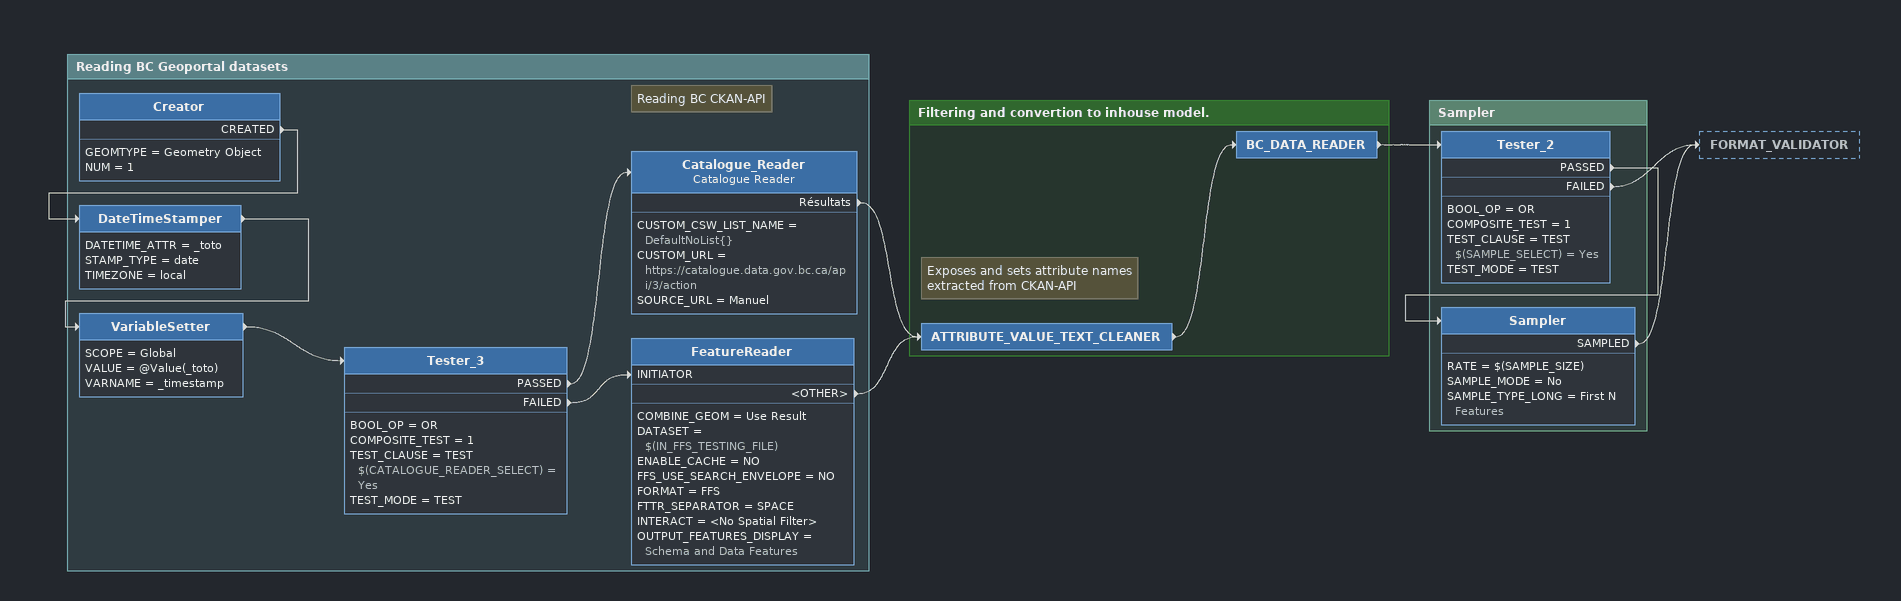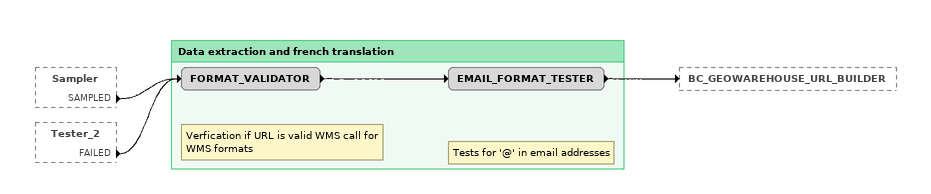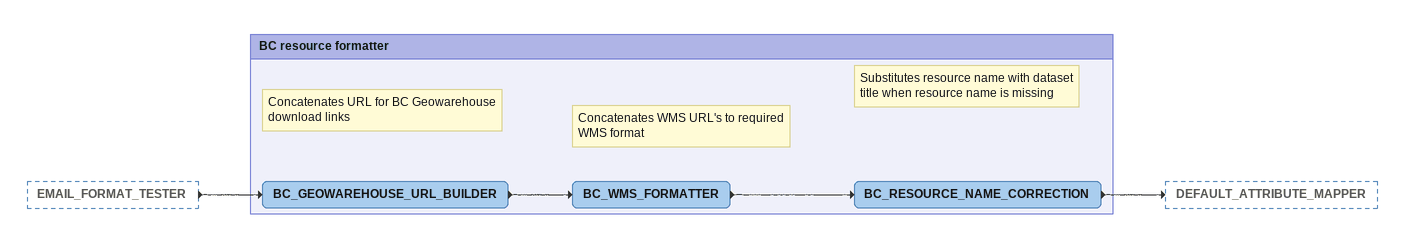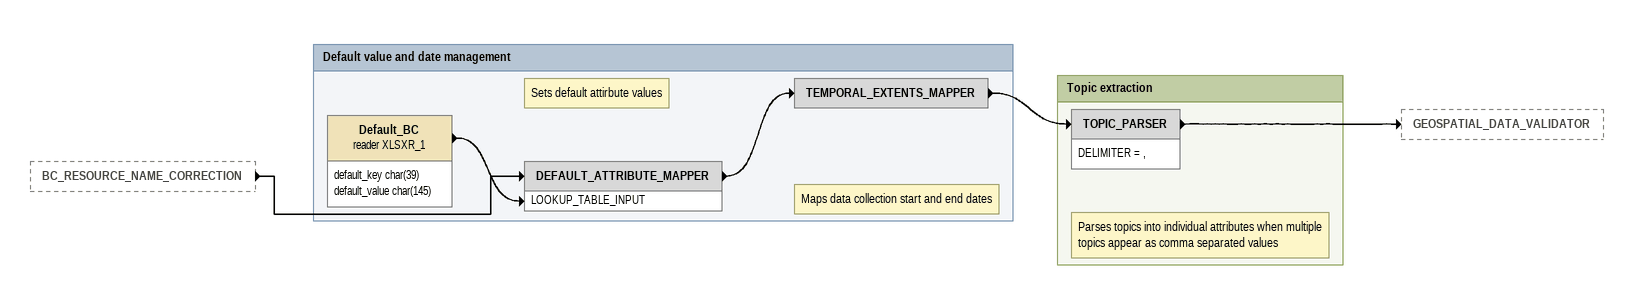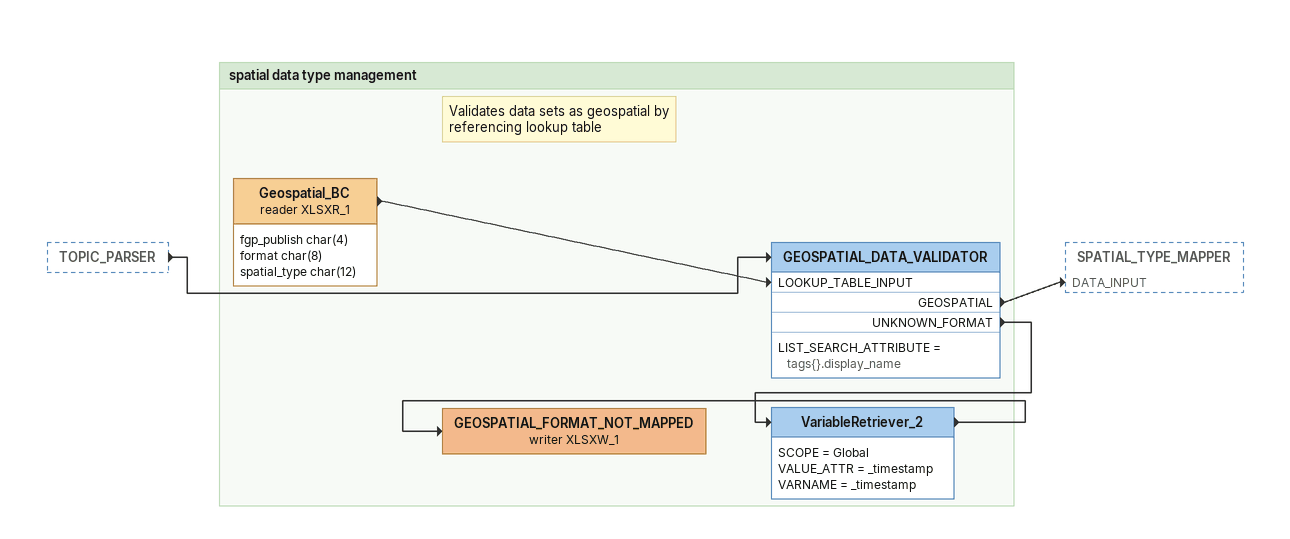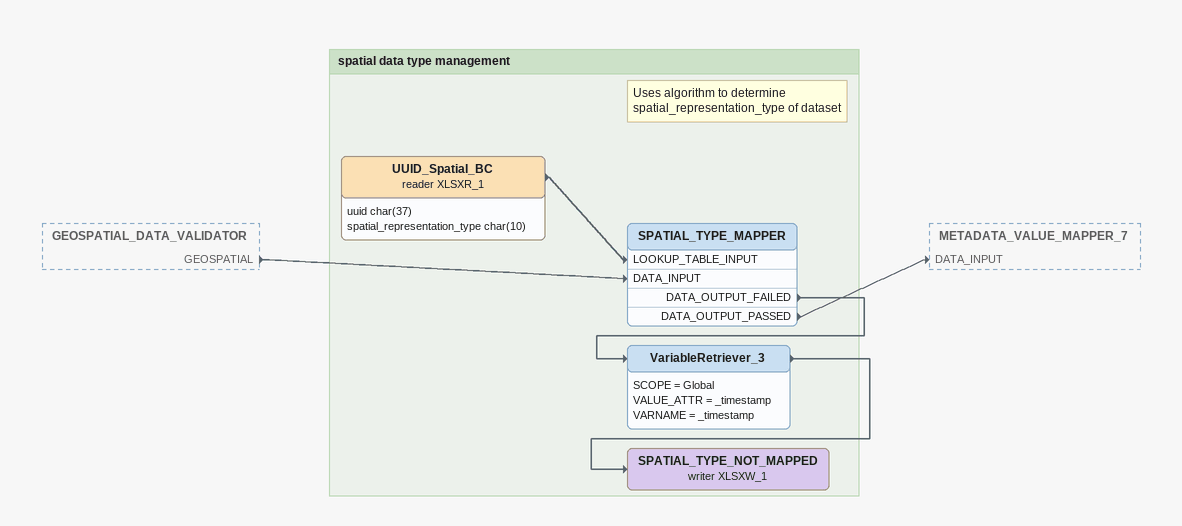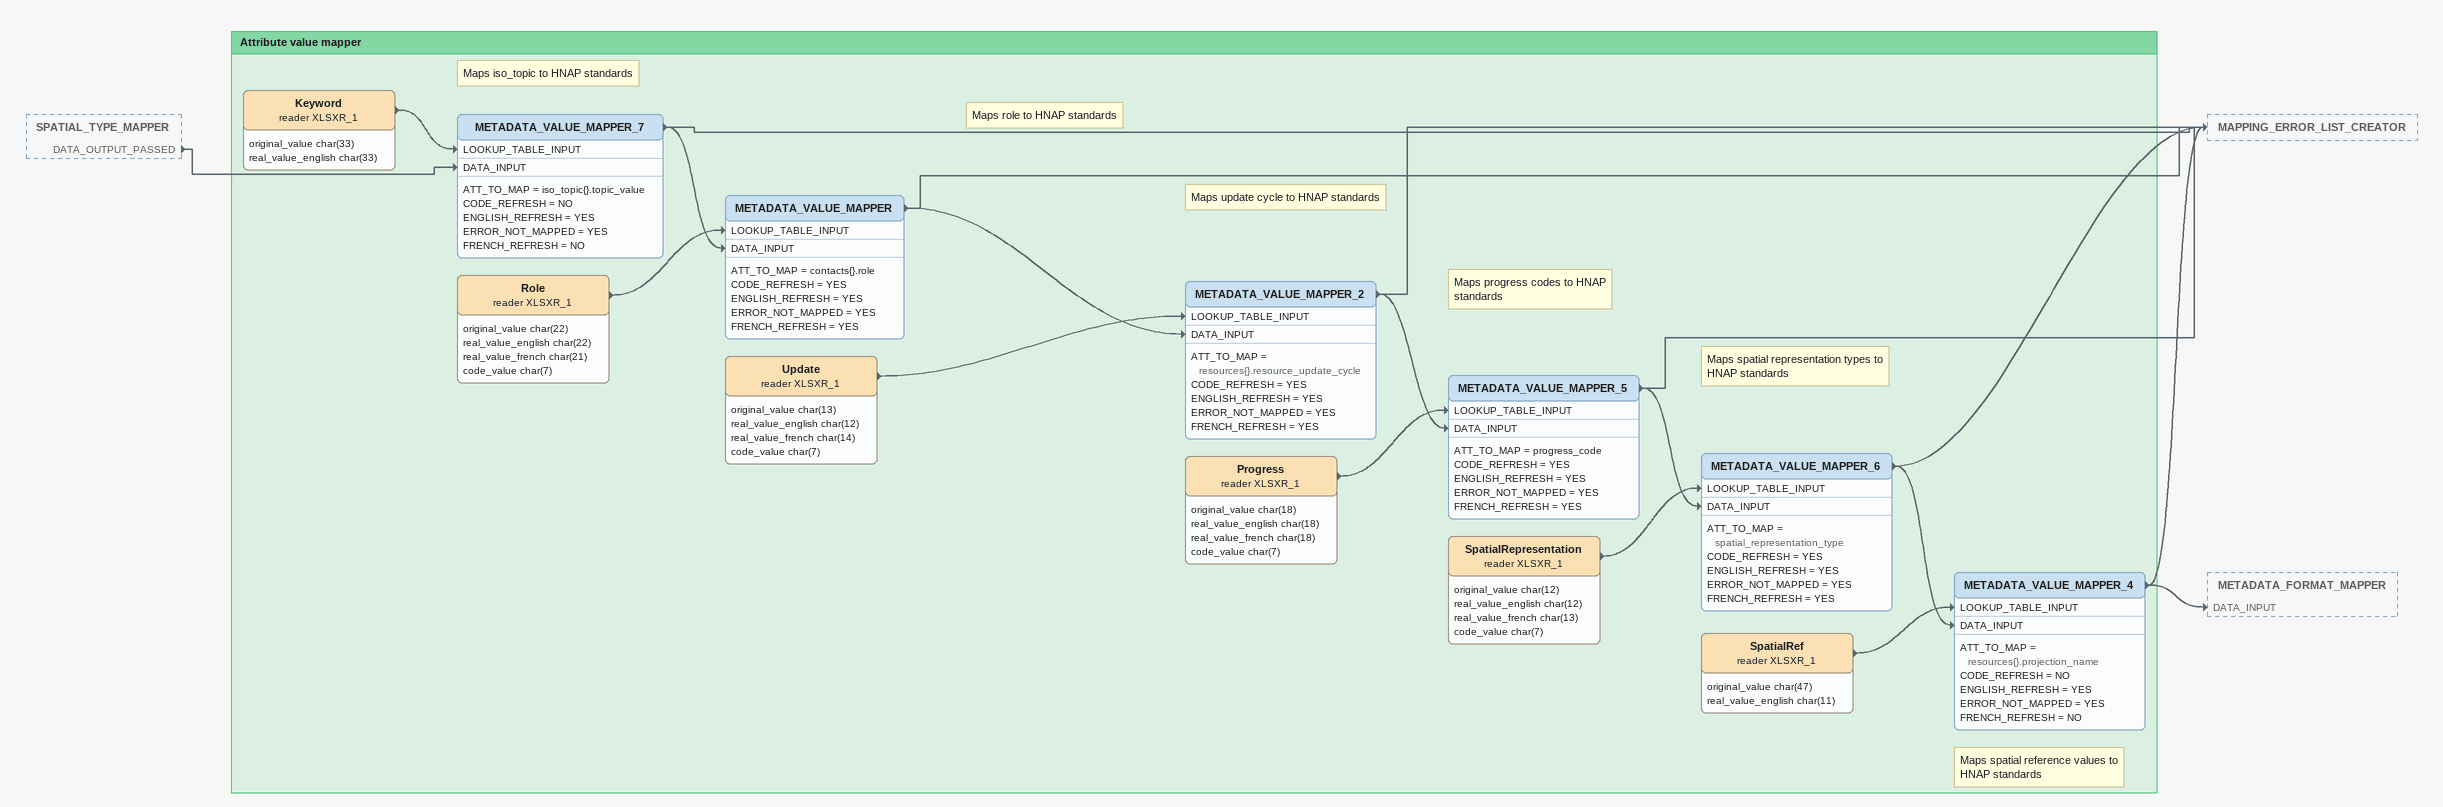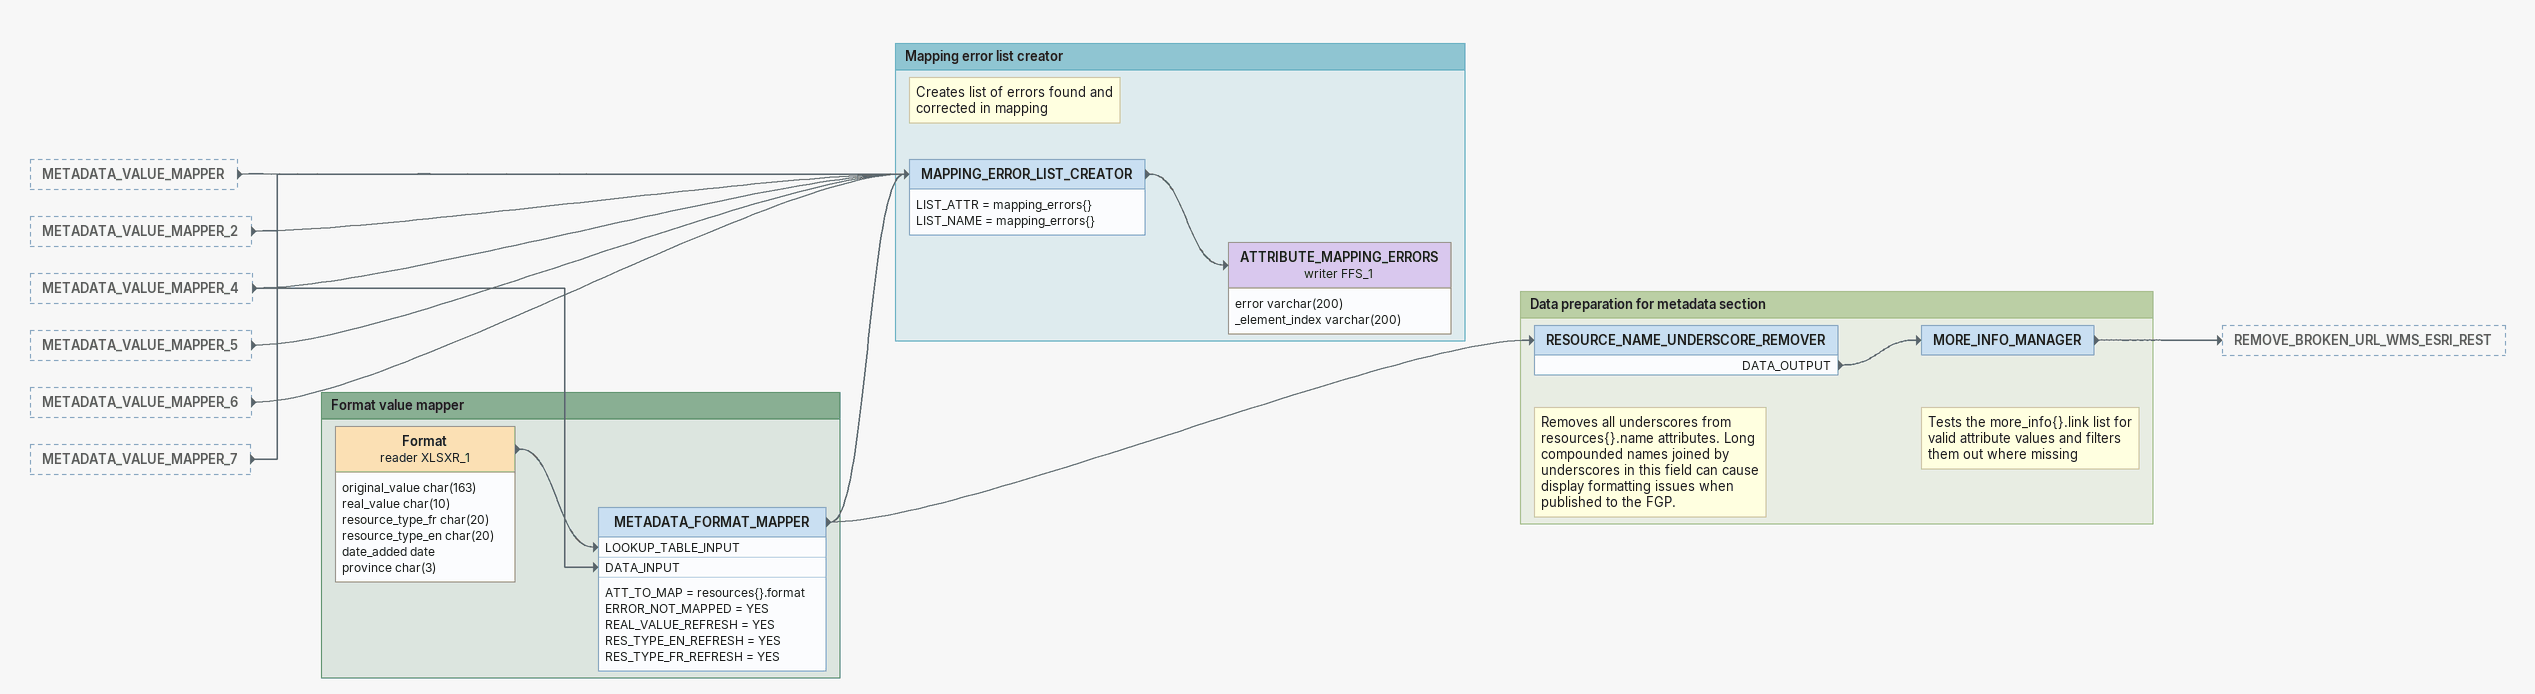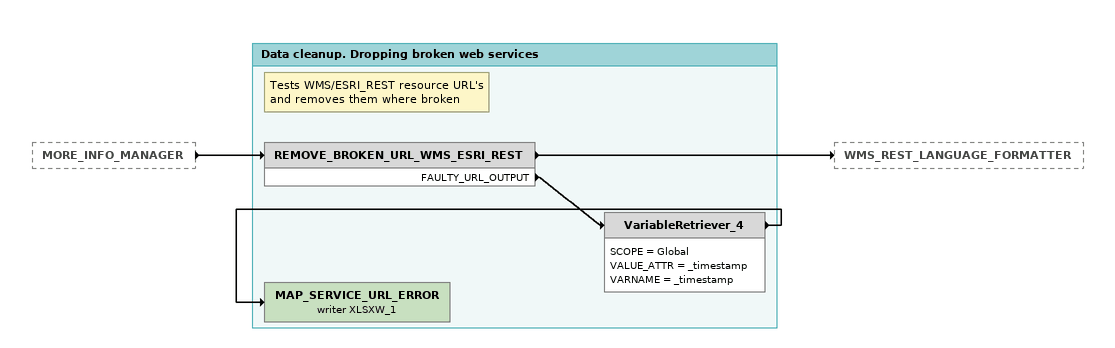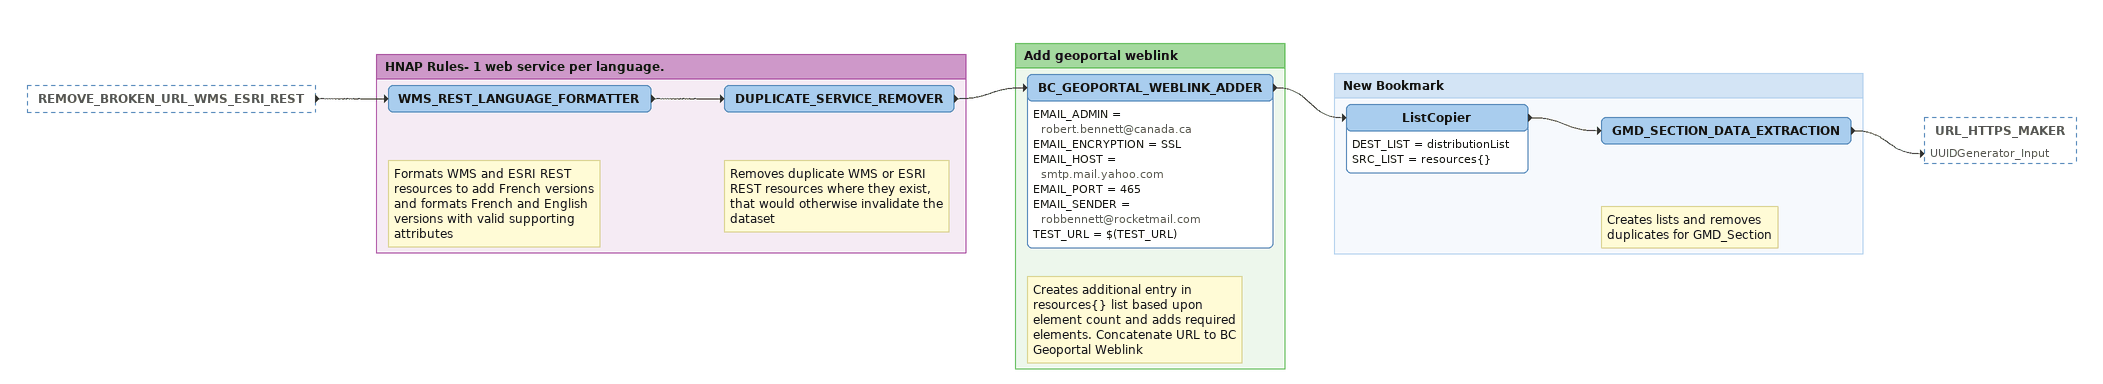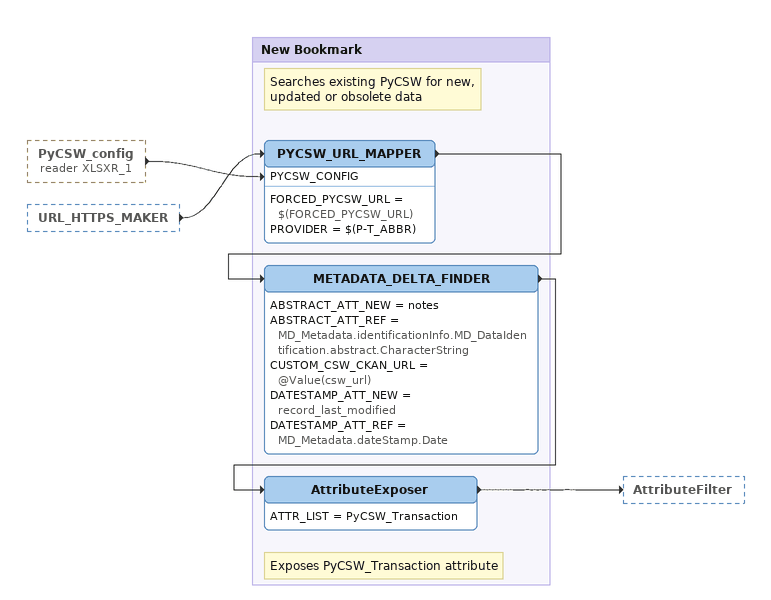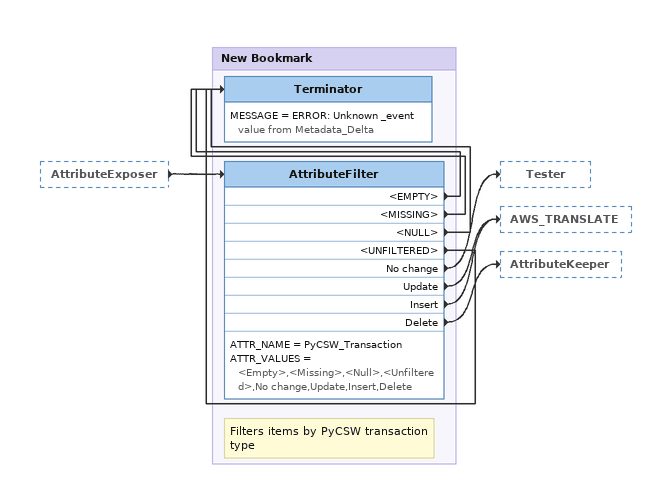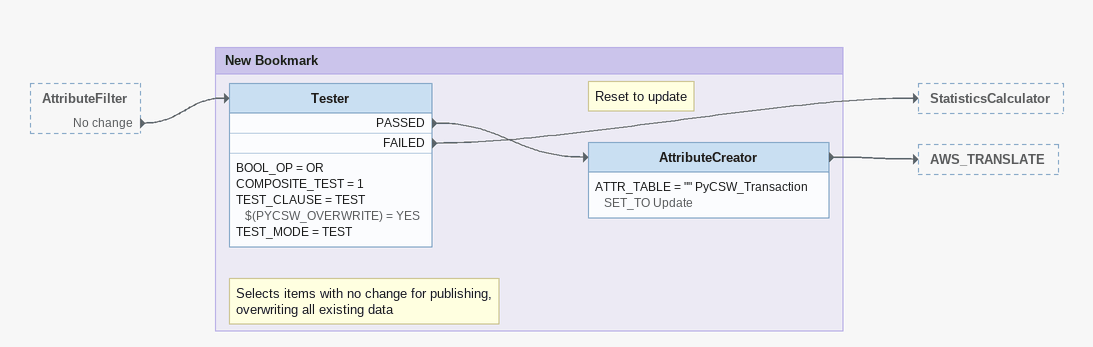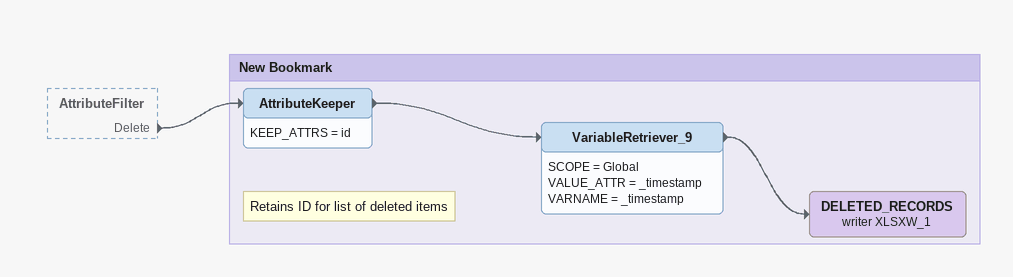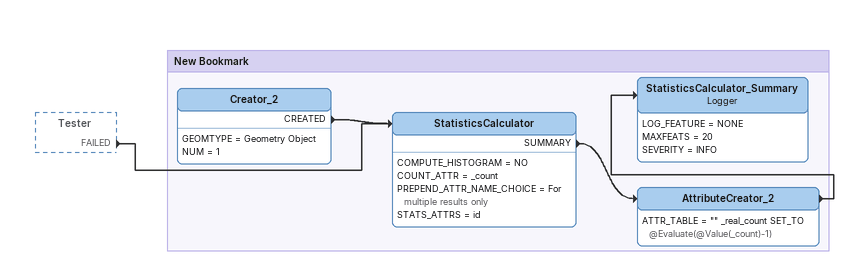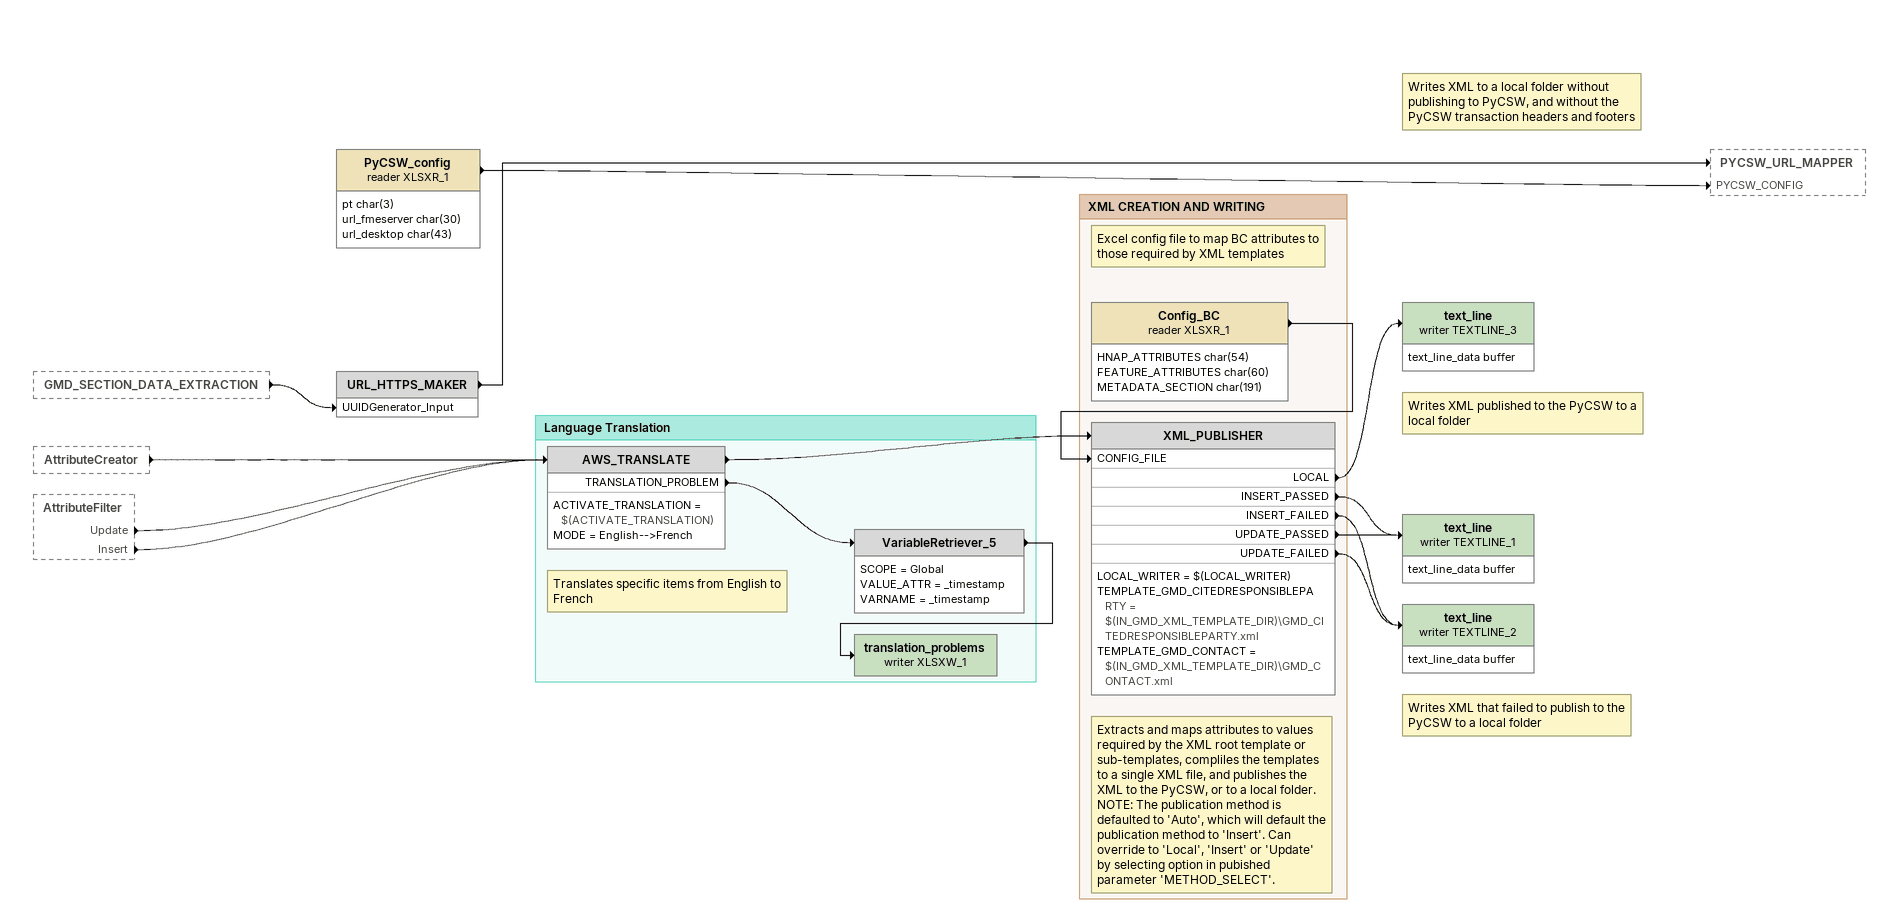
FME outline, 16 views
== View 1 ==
Bookmark: Reading BC Geoportal datasets
Creator
    GEOMTYPE = Geometry Object
    NUM = 1
    CREATED -> DateTimeStamper
DateTimeStamper
    DATETIME_ATTR = _toto
    STAMP_TYPE = date
    TIMEZONE = local
    -> VariableSetter
VariableSetter
    SCOPE = Global
    VALUE = @Value(_toto)
    VARNAME = _timestamp
    -> Tester_3
Tester_3
    BOOL_OP = OR
    COMPOSITE_TEST = 1
    TEST_CLAUSE = TEST $(CATALOGUE_READER_SELECT) = Yes
    TEST_MODE = TEST
    PASSED -> Catalogue_Reader
    FAILED -> FeatureReader [INITIATOR]
Note: Reading BC CKAN-API
Catalogue_Reader: Catalogue Reader
    CUSTOM_CSW_LIST_NAME = DefaultNoList{}
    CUSTOM_URL = https://catalogue.data.gov.bc.ca/api/3/action
    SOURCE_URL = Manuel
    Résultats -> ATTRIBUTE_VALUE_TEXT_CLEANER
FeatureReader
    COMBINE_GEOM = Use Result
    DATASET = $(IN_FFS_TESTING_FILE)
    ENABLE_CACHE = NO
    FFS_USE_SEARCH_ENVELOPE = NO
    FORMAT = FFS
    FTTR_SEPARATOR = SPACE
    INTERACT = <No Spatial Filter>
    OUTPUT_FEATURES_DISPLAY = Schema and Data Features
    <OTHER> -> ATTRIBUTE_VALUE_TEXT_CLEANER

Bookmark: Filtering and convertion to inhouse model.
ATTRIBUTE_VALUE_TEXT_CLEANER
    -> BC_DATA_READER
Note: Exposes and sets attribute names extracted from CKAN-API
BC_DATA_READER
    -> Tester_2

Bookmark: Sampler
Tester_2
    BOOL_OP = OR
    COMPOSITE_TEST = 1
    TEST_CLAUSE = TEST $(SAMPLE_SELECT) = Yes
    TEST_MODE = TEST
    PASSED -> Sampler
    FAILED -> FORMAT_VALIDATOR
Sampler
    RATE = $(SAMPLE_SIZE)
    SAMPLE_MODE = No
    SAMPLE_TYPE_LONG = First N Features
    SAMPLED -> FORMAT_VALIDATOR

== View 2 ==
Sampler [outside]
    SAMPLED -> FORMAT_VALIDATOR
Tester_2 [outside]
    FAILED -> FORMAT_VALIDATOR

Bookmark: Data extraction and french translation
Note: Verfication if URL is valid WMS call for WMS formats
FORMAT_VALIDATOR
    -> EMAIL_FORMAT_TESTER
Note: Tests for '@' in email addresses
EMAIL_FORMAT_TESTER
    -> BC_GEOWAREHOUSE_URL_BUILDER

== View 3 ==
EMAIL_FORMAT_TESTER [outside]
    -> BC_GEOWAREHOUSE_URL_BUILDER

Bookmark: BC resource formatter
Note: Concatenates URL for BC Geowarehouse download links
BC_GEOWAREHOUSE_URL_BUILDER
    -> BC_WMS_FORMATTER
Note: Concatenates WMS URL's to required WMS format
BC_WMS_FORMATTER
    -> BC_RESOURCE_NAME_CORRECTION
Note: Substitutes resource name with dataset title when resource name is missing
BC_RESOURCE_NAME_CORRECTION
    -> DEFAULT_ATTRIBUTE_MAPPER

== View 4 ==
BC_RESOURCE_NAME_CORRECTION [outside]
    -> DEFAULT_ATTRIBUTE_MAPPER

Bookmark: Default value and date management
Default_BC (reader XLSXR_1)
    attributes: default_key char(39), default_value char(145)
    -> DEFAULT_ATTRIBUTE_MAPPER [LOOKUP_TABLE_INPUT]
Note: Sets default attirbute values
DEFAULT_ATTRIBUTE_MAPPER
    -> TEMPORAL_EXTENTS_MAPPER
Note: Maps data collection start and end dates
TEMPORAL_EXTENTS_MAPPER
    -> TOPIC_PARSER

Bookmark: Topic extraction
Note: Parses topics into individual attributes when multiple topics appear as comma separated values
TOPIC_PARSER
    DELIMITER = ,
    -> GEOSPATIAL_DATA_VALIDATOR

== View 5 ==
TOPIC_PARSER [outside]
    -> GEOSPATIAL_DATA_VALIDATOR

Bookmark: spatial data type management
Geospatial_BC (reader XLSXR_1)
    attributes: fgp_publish char(4), format char(8), spatial_type char(12)
    -> GEOSPATIAL_DATA_VALIDATOR [LOOKUP_TABLE_INPUT]
Note: Validates data sets as geospatial by referencing lookup table
GEOSPATIAL_DATA_VALIDATOR
    LIST_SEARCH_ATTRIBUTE = tags{}.display_name
    GEOSPATIAL -> SPATIAL_TYPE_MAPPER [DATA_INPUT]
    UNKNOWN_FORMAT -> VariableRetriever_2
VariableRetriever_2
    SCOPE = Global
    VALUE_ATTR = _timestamp
    VARNAME = _timestamp
    -> GEOSPATIAL_FORMAT_NOT_MAPPED (writer XLSXW_1)
GEOSPATIAL_FORMAT_NOT_MAPPED (writer XLSXW_1)

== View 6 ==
GEOSPATIAL_DATA_VALIDATOR [outside]
    GEOSPATIAL -> SPATIAL_TYPE_MAPPER [DATA_INPUT]

Bookmark: spatial data type management
UUID_Spatial_BC (reader XLSXR_1)
    attributes: uuid char(37), spatial_representation_type char(10)
    -> SPATIAL_TYPE_MAPPER [LOOKUP_TABLE_INPUT]
Note: Uses algorithm to determine spatial_representation_type of dataset
SPATIAL_TYPE_MAPPER
    DATA_OUTPUT_FAILED -> VariableRetriever_3
    DATA_OUTPUT_PASSED -> METADATA_VALUE_MAPPER_7 [DATA_INPUT]
VariableRetriever_3
    SCOPE = Global
    VALUE_ATTR = _timestamp
    VARNAME = _timestamp
    -> SPATIAL_TYPE_NOT_MAPPED (writer XLSXW_1)
SPATIAL_TYPE_NOT_MAPPED (writer XLSXW_1)

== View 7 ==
SPATIAL_TYPE_MAPPER [outside]
    DATA_OUTPUT_PASSED -> METADATA_VALUE_MAPPER_7 [DATA_INPUT]

Bookmark: Attribute value mapper
Keyword (reader XLSXR_1)
    attributes: original_value char(33), real_value_english char(33)
    -> METADATA_VALUE_MAPPER_7 [LOOKUP_TABLE_INPUT]
Note: Maps iso_topic to HNAP standards
METADATA_VALUE_MAPPER_7
    ATT_TO_MAP = iso_topic{}.topic_value
    CODE_REFRESH = NO
    ENGLISH_REFRESH = YES
    ERROR_NOT_MAPPED = YES
    FRENCH_REFRESH = NO
    -> METADATA_VALUE_MAPPER [DATA_INPUT]
    -> MAPPING_ERROR_LIST_CREATOR
Role (reader XLSXR_1)
    attributes: original_value char(22), real_value_english char(22), real_value_french char(21), code_value char(7)
    -> METADATA_VALUE_MAPPER [LOOKUP_TABLE_INPUT]
Note: Maps role to HNAP standards
METADATA_VALUE_MAPPER
    ATT_TO_MAP = contacts{}.role
    CODE_REFRESH = YES
    ENGLISH_REFRESH = YES
    ERROR_NOT_MAPPED = YES
    FRENCH_REFRESH = YES
    -> METADATA_VALUE_MAPPER_2 [DATA_INPUT]
    -> MAPPING_ERROR_LIST_CREATOR
Update (reader XLSXR_1)
    attributes: original_value char(13), real_value_english char(12), real_value_french char(14), code_value char(7)
    -> METADATA_VALUE_MAPPER_2 [LOOKUP_TABLE_INPUT]
Note: Maps update cycle to HNAP standards
METADATA_VALUE_MAPPER_2
    ATT_TO_MAP = resources{}.resource_update_cycle
    CODE_REFRESH = YES
    ENGLISH_REFRESH = YES
    ERROR_NOT_MAPPED = YES
    FRENCH_REFRESH = YES
    -> METADATA_VALUE_MAPPER_5 [DATA_INPUT]
    -> MAPPING_ERROR_LIST_CREATOR
Progress (reader XLSXR_1)
    attributes: original_value char(18), real_value_english char(18), real_value_french char(18), code_value char(7)
    -> METADATA_VALUE_MAPPER_5 [LOOKUP_TABLE_INPUT]
Note: Maps progress codes to HNAP standards
METADATA_VALUE_MAPPER_5
    ATT_TO_MAP = progress_code
    CODE_REFRESH = YES
    ENGLISH_REFRESH = YES
    ERROR_NOT_MAPPED = YES
    FRENCH_REFRESH = YES
    -> METADATA_VALUE_MAPPER_6 [DATA_INPUT]
    -> MAPPING_ERROR_LIST_CREATOR
SpatialRepresentation (reader XLSXR_1)
    attributes: original_value char(12), real_value_english char(12), real_value_french char(13), code_value char(7)
    -> METADATA_VALUE_MAPPER_6 [LOOKUP_TABLE_INPUT]
Note: Maps spatial representation types to HNAP standards
METADATA_VALUE_MAPPER_6
    ATT_TO_MAP = spatial_representation_type
    CODE_REFRESH = YES
    ENGLISH_REFRESH = YES
    ERROR_NOT_MAPPED = YES
    FRENCH_REFRESH = YES
    -> METADATA_VALUE_MAPPER_4 [DATA_INPUT]
    -> MAPPING_ERROR_LIST_CREATOR
SpatialRef (reader XLSXR_1)
    attributes: original_value char(47), real_value_english char(11)
    -> METADATA_VALUE_MAPPER_4 [LOOKUP_TABLE_INPUT]
Note: Maps spatial reference values to HNAP standards
METADATA_VALUE_MAPPER_4
    ATT_TO_MAP = resources{}.projection_name
    CODE_REFRESH = NO
    ENGLISH_REFRESH = YES
    ERROR_NOT_MAPPED = YES
    FRENCH_REFRESH = NO
    -> METADATA_FORMAT_MAPPER [DATA_INPUT]
    -> MAPPING_ERROR_LIST_CREATOR

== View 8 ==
METADATA_VALUE_MAPPER [outside]
    -> MAPPING_ERROR_LIST_CREATOR
METADATA_VALUE_MAPPER_2 [outside]
    -> MAPPING_ERROR_LIST_CREATOR
METADATA_VALUE_MAPPER_4 [outside]
    -> METADATA_FORMAT_MAPPER [DATA_INPUT]
    -> MAPPING_ERROR_LIST_CREATOR
METADATA_VALUE_MAPPER_5 [outside]
    -> MAPPING_ERROR_LIST_CREATOR
METADATA_VALUE_MAPPER_6 [outside]
    -> MAPPING_ERROR_LIST_CREATOR
METADATA_VALUE_MAPPER_7 [outside]
    -> MAPPING_ERROR_LIST_CREATOR

Bookmark: Format value mapper
Format (reader XLSXR_1)
    attributes: original_value char(163), real_value char(10), resource_type_fr char(20), resource_type_en char(20), date_added date, province char(3)
    -> METADATA_FORMAT_MAPPER [LOOKUP_TABLE_INPUT]
METADATA_FORMAT_MAPPER
    ATT_TO_MAP = resources{}.format
    ERROR_NOT_MAPPED = YES
    REAL_VALUE_REFRESH = YES
    RES_TYPE_EN_REFRESH = YES
    RES_TYPE_FR_REFRESH = YES
    -> MAPPING_ERROR_LIST_CREATOR
    -> RESOURCE_NAME_UNDERSCORE_REMOVER

Bookmark: Mapping error list creator
Note: Creates list of errors found and corrected in mapping
MAPPING_ERROR_LIST_CREATOR
    LIST_ATTR = mapping_errors{}
    LIST_NAME = mapping_errors{}
    -> ATTRIBUTE_MAPPING_ERRORS (writer FFS_1)
ATTRIBUTE_MAPPING_ERRORS (writer FFS_1)
    attributes: error varchar(200), _element_index varchar(200)

Bookmark: Data preparation for metadata section
Note: Removes all underscores from resources{}.name attributes. Long compounded names joined by underscores in this field can cause display formatting issues when published to the FGP.
RESOURCE_NAME_UNDERSCORE_REMOVER
    DATA_OUTPUT -> MORE_INFO_MANAGER
Note: Tests the more_info{}.link list for valid attribute values and filters them out where missing
MORE_INFO_MANAGER
    -> REMOVE_BROKEN_URL_WMS_ESRI_REST

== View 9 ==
MORE_INFO_MANAGER [outside]
    -> REMOVE_BROKEN_URL_WMS_ESRI_REST

Bookmark: Data cleanup. Dropping broken web services
Note: Tests WMS/ESRI_REST resource URL's and removes them where broken
REMOVE_BROKEN_URL_WMS_ESRI_REST
    -> WMS_REST_LANGUAGE_FORMATTER
    FAULTY_URL_OUTPUT -> VariableRetriever_4
VariableRetriever_4
    SCOPE = Global
    VALUE_ATTR = _timestamp
    VARNAME = _timestamp
    -> MAP_SERVICE_URL_ERROR (writer XLSXW_1)
MAP_SERVICE_URL_ERROR (writer XLSXW_1)

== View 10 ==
REMOVE_BROKEN_URL_WMS_ESRI_REST [outside]
    -> WMS_REST_LANGUAGE_FORMATTER

Bookmark: HNAP Rules- 1 web service per language.
Note: Formats WMS and ESRI REST resources to add French versions and formats French and English versions with valid supporting attributes
WMS_REST_LANGUAGE_FORMATTER
    -> DUPLICATE_SERVICE_REMOVER
Note: Removes duplicate WMS or ESRI REST resources where they exist, that would otherwise invalidate the dataset
DUPLICATE_SERVICE_REMOVER
    -> BC_GEOPORTAL_WEBLINK_ADDER

Bookmark: Add geoportal weblink
Note: Creates additional entry in resources{} list based upon element count and adds required elements. Concatenate URL to BC Geoportal Weblink
BC_GEOPORTAL_WEBLINK_ADDER
    EMAIL_ADMIN = robert.bennett@canada.ca
    EMAIL_ENCRYPTION = SSL
    EMAIL_HOST = smtp.mail.yahoo.com
    EMAIL_PORT = 465
    EMAIL_SENDER = robbennett@rocketmail.com
    TEST_URL = $(TEST_URL)
    -> ListCopier

Bookmark: New Bookmark
ListCopier
    DEST_LIST = distributionList
    SRC_LIST = resources{}
    -> GMD_SECTION_DATA_EXTRACTION
Note: Creates lists and removes duplicates for GMD_Section
GMD_SECTION_DATA_EXTRACTION
    -> URL_HTTPS_MAKER [UUIDGenerator_Input]

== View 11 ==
PyCSW_config (reader XLSXR_1) [outside]
    -> PYCSW_URL_MAPPER [PYCSW_CONFIG]
URL_HTTPS_MAKER [outside]
    -> PYCSW_URL_MAPPER

Bookmark: New Bookmark
PYCSW_URL_MAPPER
    FORCED_PYCSW_URL = $(FORCED_PYCSW_URL)
    PROVIDER = $(P-T_ABBR)
    -> METADATA_DELTA_FINDER
Note: Searches existing PyCSW for new, updated or obsolete data
METADATA_DELTA_FINDER
    ABSTRACT_ATT_NEW = notes
    ABSTRACT_ATT_REF = MD_Metadata.identificationInfo.MD_DataIdentification.abstract.CharacterString
    CUSTOM_CSW_CKAN_URL = @Value(csw_url)
    DATESTAMP_ATT_NEW = record_last_modified
    DATESTAMP_ATT_REF = MD_Metadata.dateStamp.Date
    -> AttributeExposer
Note: Exposes PyCSW_Transaction attribute
AttributeExposer
    ATTR_LIST = PyCSW_Transaction
    -> AttributeFilter

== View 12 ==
AttributeExposer [outside]
    -> AttributeFilter

Bookmark: New Bookmark
Note: Filters items by PyCSW transaction type
AttributeFilter
    ATTR_NAME = PyCSW_Transaction
    ATTR_VALUES = <Empty>,<Missing>,<Null>,<Unfiltered>,No change,Update,Insert,Delete
    <EMPTY> -> Terminator
    <MISSING> -> Terminator
    <NULL> -> Terminator
    <UNFILTERED> -> Terminator
    No change -> Tester
    Update -> AWS_TRANSLATE
    Insert -> AWS_TRANSLATE
    Delete -> AttributeKeeper
Terminator
    MESSAGE = ERROR: Unknown _event value from Metadata_Delta

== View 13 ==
AttributeFilter [outside]
    No change -> Tester

Bookmark: New Bookmark
Note: Selects items with no change for publishing, overwriting all existing data
Tester
    BOOL_OP = OR
    COMPOSITE_TEST = 1
    TEST_CLAUSE = TEST $(PYCSW_OVERWRITE) = YES
    TEST_MODE = TEST
    PASSED -> AttributeCreator
    FAILED -> StatisticsCalculator
Note: Reset to update
AttributeCreator
    ATTR_TABLE = "" PyCSW_Transaction SET_TO Update
    -> AWS_TRANSLATE

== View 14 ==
AttributeFilter [outside]
    Delete -> AttributeKeeper

Bookmark: New Bookmark
Note: Retains ID for list of deleted items
AttributeKeeper
    KEEP_ATTRS = id
    -> VariableRetriever_9
VariableRetriever_9
    SCOPE = Global
    VALUE_ATTR = _timestamp
    VARNAME = _timestamp
    -> DELETED_RECORDS (writer XLSXW_1)
DELETED_RECORDS (writer XLSXW_1)

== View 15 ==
Tester [outside]
    FAILED -> StatisticsCalculator

Bookmark: New Bookmark
Creator_2
    GEOMTYPE = Geometry Object
    NUM = 1
    CREATED -> StatisticsCalculator
StatisticsCalculator
    COMPUTE_HISTOGRAM = NO
    COUNT_ATTR = _count
    PREPEND_ATTR_NAME_CHOICE = For multiple results only
    STATS_ATTRS = id
    SUMMARY -> AttributeCreator_2
AttributeCreator_2
    ATTR_TABLE = "" _real_count SET_TO @Evaluate(@Value(_count)-1)
    -> StatisticsCalculator_Summary
StatisticsCalculator_Summary: Logger
    LOG_FEATURE = NONE
    MAXFEATS = 20
    SEVERITY = INFO

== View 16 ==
GMD_SECTION_DATA_EXTRACTION [outside]
    -> URL_HTTPS_MAKER [UUIDGenerator_Input]
AttributeCreator [outside]
    -> AWS_TRANSLATE
AttributeFilter [outside]
    Update -> AWS_TRANSLATE
    Insert -> AWS_TRANSLATE
URL_HTTPS_MAKER
    -> PYCSW_URL_MAPPER
PyCSW_config (reader XLSXR_1)
    attributes: pt char(3), url_fmeserver char(30), url_desktop char(43)
    -> PYCSW_URL_MAPPER [PYCSW_CONFIG]
Note: Writes XML to a local folder without publishing to PyCSW, and without the PyCSW transaction headers and footers
text_line (writer TEXTLINE_3)
    attributes: text_line_data buffer
Note: Writes XML published to the PyCSW to a local folder
text_line (writer TEXTLINE_1)
    attributes: text_line_data buffer
Note: Writes XML that failed to publish to the PyCSW to a local folder
text_line (writer TEXTLINE_2)
    attributes: text_line_data buffer

Bookmark: Language Translation
Note: Translates specific items from English to French
AWS_TRANSLATE
    ACTIVATE_TRANSLATION = $(ACTIVATE_TRANSLATION)
    MODE = English-->French
    -> XML_PUBLISHER
    TRANSLATION_PROBLEM -> VariableRetriever_5
VariableRetriever_5
    SCOPE = Global
    VALUE_ATTR = _timestamp
    VARNAME = _timestamp
    -> translation_problems (writer XLSXW_1)
translation_problems (writer XLSXW_1)

Bookmark: XML CREATION AND WRITING
Note: Excel config file to map BC attributes to those required by XML templates
Config_BC (reader XLSXR_1)
    attributes: HNAP_ATTRIBUTES char(54), FEATURE_ATTRIBUTES char(60), METADATA_SECTION char(191)
    -> XML_PUBLISHER [CONFIG_FILE]
Note: Extracts and maps attributes to values required by the XML root template or sub-templates, compliles the templates to a single XML file, and publishes the XML to the PyCSW, or to a local folder. / NOTE: The publication method is defaulted to 'Auto', which will default the publication method to 'Insert'. Can override to 'Local', 'Insert' or 'Update' by selecting option in pubished parameter 'METHOD_SELECT'.
XML_PUBLISHER
    LOCAL_WRITER = $(LOCAL_WRITER)
    TEMPLATE_GMD_CITEDRESPONSIBLEPARTY = $(IN_GMD_XML_TEMPLATE_DIR)\GMD_CITEDRESPONSIBLEPARTY.xml
    TEMPLATE_GMD_CONTACT = $(IN_GMD_XML_TEMPLATE_DIR)\GMD_CONTACT.xml
    LOCAL -> text_line (writer TEXTLINE_3)
    INSERT_PASSED -> text_line (writer TEXTLINE_1)
    INSERT_FAILED -> text_line (writer TEXTLINE_2)
    UPDATE_PASSED -> text_line (writer TEXTLINE_1)
    UPDATE_FAILED -> text_line (writer TEXTLINE_2)
